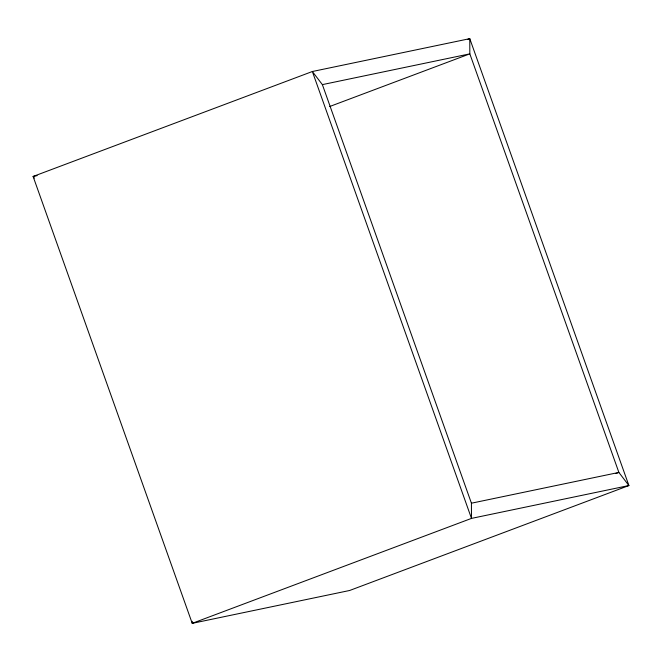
<?xml version="1.0" encoding="UTF-8"?>
<svg xmlns="http://www.w3.org/2000/svg" width="662" height="662" viewBox="0 0 662 662"><rect width="100%" height="100%" fill="white"/><g stroke="black" fill="none" stroke-linecap="round" stroke-linejoin="round"><path stroke-width="0.99" d="M467.844 39.389L469.772 38.661L628.9 485.544L349.644 590.487L192.228 623.339L33.1 176.456L312.356 71.513L469.772 38.661L469.83 53.854L618.879 472.428L628.9 485.544L471.485 518.396L192.228 623.339L192.22 621.312M329.717 106.508L469.83 53.854L322.377 84.62L312.356 71.513L471.485 518.396L471.427 503.203L322.377 84.62M615.974 473.52L618.879 472.428L471.427 503.203M37.138 175.612L33.1 176.456L34.35 178.095"/></g></svg>
